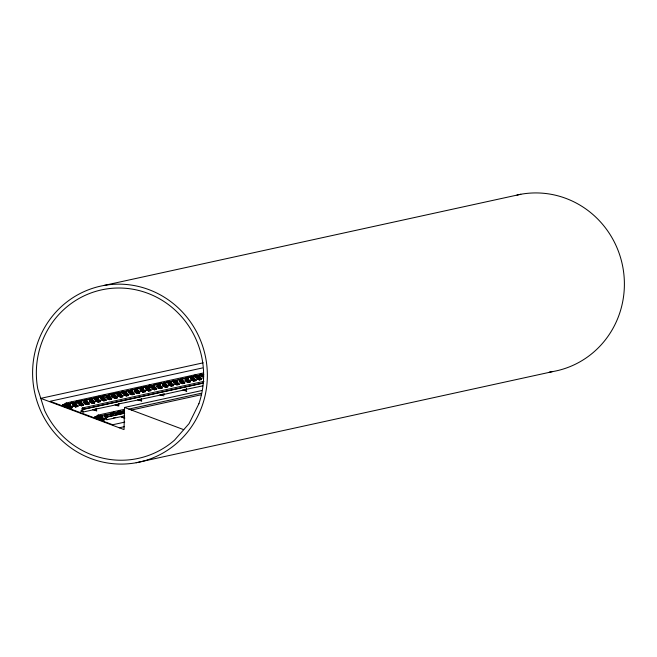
<?xml version="1.0" encoding="UTF-8"?>
<svg xmlns="http://www.w3.org/2000/svg" width="657" height="657" viewBox="0 0 657 657"><rect width="100%" height="100%" fill="white"/><g stroke="black" fill="none" stroke-linecap="round" stroke-linejoin="round"><path stroke-width="0.99" d="M201.699 390.57L124.51 407.463L124.042 429.579L40.775 398.356L203.185 362.828M66.382 405.312L64.279 406.059L62.275 405.312L64.378 404.556M63.384 404.728L63.129 405.459L63.992 405.788L65.897 403.817L64.567 403.817L63.384 404.728L64.246 405.057M66.768 406.075L69.199 405.796L66.768 406.075L67.507 403.907L66.152 403.004L65.404 403.505L66.086 403.965L65.314 406.231L63.606 406.346L65.61 405.911M67.203 406.24L67.876 404.26L69.872 403.825L69.42 405.139M69.806 405.73L70.406 404.86L69.387 404.474L67.958 404.786L67.679 405.591L68.706 405.977L69.305 405.098L70.34 405.977L70.488 407.2L69.297 406.946L69.051 407.685L72.196 407.841L70.2 408.284L68.197 407.529L70.299 406.782L72.303 407.529M69.108 405.279L69.387 404.474M69.305 405.098L69.026 405.903L70.488 407.2M69.913 408.005L70.168 407.274M70.2 408.284L68.303 407.217M71.342 407.693L71.588 406.962L70.726 406.634L71.449 407.381L69.157 407.365M72.385 404.843L74.816 404.572L72.385 404.843L73.067 402.872L75.498 402.593L75.046 403.915M72.82 405.008L73.502 403.037M75.76 404.433L76.031 403.628L75.013 403.242L73.584 403.554L73.305 404.359L74.331 404.745L74.931 403.866L75.966 404.753L76.113 405.969L74.923 405.722L74.676 406.453L77.928 406.297L75.826 407.053L73.929 405.985L75.826 407.053M74.734 404.047L75.013 403.242M74.931 403.866L74.652 404.671L76.113 405.969M75.432 404.498L76.031 403.628M75.539 406.773L75.785 406.042M77.74 402.774L78.191 401.452L80.187 401.016M76.968 406.461L77.214 405.73L76.352 405.41M78.011 403.612L80.441 403.341L78.011 403.612L78.684 401.641L81.115 401.37L80.671 402.684M78.446 403.776L79.119 401.805M81.378 403.201L81.657 402.396L80.63 402.01L79.21 402.322L78.93 403.127L79.957 403.513L80.556 402.634L81.583 403.521L81.739 404.745L80.548 404.49L80.294 405.221L83.439 405.385L81.443 405.821L79.44 405.073L81.55 404.318L83.554 405.065M80.556 402.634L80.277 403.439L81.739 404.745M81.057 403.275L81.657 402.396M81.164 405.541L81.411 404.811M81.443 405.821L79.554 404.753M81.723 404.909L82.585 405.229L82.839 404.498L81.977 404.178L82.7 404.917L80.409 404.909M83.636 402.38L84.31 400.409L86.74 400.138L86.067 402.109L83.636 402.38L86.067 402.109M84.071 402.544L84.745 400.573M87.176 402.224L86.683 402.043L87.282 401.164L86.256 400.786L84.827 401.099L84.556 401.895L85.574 402.281L86.174 401.411L87.209 402.289L87.356 403.513L86.174 403.258L85.919 403.989L89.065 404.154L87.069 404.589L85.065 403.841L87.167 403.086M203.58 382.883L83.25 409.212L82.601 411.11L83.119 412.038L80.655 411.118L81.624 410.748L82.273 408.843L81.821 408.514L82.585 407.923L203.925 381.38M86.174 401.411L85.903 402.215L87.356 403.513M83.25 409.212L83.932 408.876L82.585 407.923M86.781 404.318L87.036 403.579M87.069 404.589L85.172 403.521M87.603 402.946L88.465 403.267L88.21 404.006L85.919 403.989M89.935 399.177L89.262 401.156L89.697 401.312L91.693 400.877L92.366 398.906L89.935 399.177L92.366 398.906M89.697 401.312L90.37 399.341M92.629 400.737L92.9 399.932L91.881 399.555L90.452 399.867L90.181 400.671L91.2 401.049L91.799 400.179L92.834 401.057L92.982 402.281L91.799 402.027L91.545 402.757L94.69 402.922L92.694 403.357L90.691 402.61L92.793 401.854M91.799 400.179L91.528 400.984L92.982 402.281M92.3 400.811L92.9 399.932M92.407 403.086L92.662 402.355M92.694 403.357L90.797 402.298M94.386 399.735L95.068 397.764M93.836 402.774L94.091 402.043L93.22 401.714M95.996 398.109L95.561 397.953L94.879 399.924L95.314 400.088L95.996 398.109L97.992 397.674L97.54 398.988M98.419 400.63L96.316 401.378L98.32 402.133L100.316 401.69L97.17 401.534L97.417 400.795L98.607 401.049L98.46 399.826L97.425 398.947L96.825 399.826L95.799 399.44L96.078 398.635L97.507 398.323L98.525 398.709L98.254 399.505M97.425 398.947L97.146 399.752L98.607 401.049M98.033 401.854L98.279 401.123M98.32 402.133L96.423 401.066M96.431 408.301L96.127 409.196L83.119 412.038M96.727 408.243L96.407 409.212L95.043 408.909M99.462 401.542L99.708 400.811L98.846 400.483M94.509 417.039L96.407 418.107L98.509 417.359L96.513 416.604L94.509 417.039L96.513 417.795M101.613 396.885L101.178 396.721L100.505 398.692L100.94 398.856L101.613 396.885L103.609 396.442L102.771 398.52L104.233 399.817L103.65 397.945L101.704 397.403L101.424 398.208L102.451 398.594L102.722 397.789M98.024 415.865L96.694 415.865L95.257 417.507L96.119 417.827L98.024 415.865L97.548 417.515M102.73 397.6L103.182 396.286L103.609 396.442M95.733 418.394L97.441 418.279L98.213 416.012L97.655 415.208L124.345 409.344M102.853 397.896L103.124 397.091L104.43 397.772L105.334 399.579L105.087 400.31M96.793 416.883L97.655 417.203L95.364 417.195L96.793 416.883L97.474 415.692M103.371 399.497L102.796 400.302L103.658 400.622L106.048 400.146L103.946 400.901L102.049 399.834L103.946 400.901M103.658 400.622L104.233 399.817M98.895 418.115L101.326 417.844L98.895 418.115L99.634 415.955L98.279 415.043M99.33 418.279L100.004 416.308L101.999 415.873L101.548 417.187M100.086 416.834L99.815 417.638L101.654 418.131L101.753 418.928L102.615 419.248L102.032 417.367L100.086 416.834L102.533 416.899L101.934 417.778M107.239 395.654L106.804 395.489L106.13 397.46L106.565 397.625L107.239 395.654L109.234 395.218L108.397 397.288L109.85 398.594L109.267 396.713L107.321 396.171L107.05 396.976L108.068 397.362L108.348 396.557M100.833 418.016L101.112 417.211M102.426 418.821L100.324 419.577L102.328 420.324L104.323 419.889L103.092 419.076M101.162 417.951L101.433 417.146M109.662 398.167L107.559 398.914L109.563 399.67L111.559 399.234L110.335 398.413M108.479 396.664L108.75 395.859L109.776 396.245L109.497 397.05M101.753 418.928L101.178 419.724L102.04 420.053L104.43 419.577M108.988 398.265L108.413 399.07L109.276 399.39L111.665 398.914M102.04 420.053L102.615 419.248M109.276 399.39L109.85 398.594M102.328 420.324L100.431 419.256M109.563 399.67L107.666 398.602M104.02 416.702L104.471 415.388M102.853 418.681L103.724 419.01L103.469 419.741L102.607 419.412M107.19 414.477L105.194 414.912L104.512 416.891L104.948 417.047L105.629 415.076L107.625 414.641M110.705 399.078L110.959 398.347L110.097 398.027M111.756 396.228L114.187 395.957L111.756 396.228L112.429 394.257L114.86 393.986L114.022 396.056L115.476 397.362L114.893 395.481L112.947 394.947L112.675 395.744L113.694 396.13L113.973 395.325M105.432 416.407L105.711 415.602L107.14 415.29M112.191 396.393L112.864 394.422M114.096 395.432L114.375 394.635L115.673 395.309L116.585 397.115L116.33 397.846M124.14 413.163L107.091 416.891L106.442 418.796L106.96 419.724L104.496 418.796L105.465 418.427L105.793 415.815L124.477 411.66M114.614 397.033L114.039 397.838L114.901 398.167L117.291 397.69L115.189 398.438L113.291 397.37L115.189 398.438M107.091 416.891L107.773 416.554L106.426 415.602M114.901 398.167L115.476 397.362M110.368 415.002L110.811 413.688L113.242 413.409L112.807 413.245M117.381 394.997L119.804 394.726L117.381 394.997L118.055 393.026L120.486 392.755L120.034 394.069M110.803 415.167L111.247 413.853M111.058 415.175L111.337 414.37L112.758 414.058M117.808 395.161L118.49 393.19M120.748 394.586L121.019 393.781L120.001 393.403L118.572 393.715L118.293 394.52L119.319 394.898L119.919 394.028L120.954 394.906L121.102 396.13L119.911 395.875L119.664 396.606L122.81 396.771L120.814 397.206L118.81 396.458L120.913 395.703L122.916 396.458M120.001 393.403L119.64 394.832L121.102 396.13M120.42 394.66L121.019 393.781M120.527 396.935L120.773 396.204M120.814 397.206L118.917 396.146M118.81 396.458L121.34 395.563L122.202 395.892L121.956 396.623M118.925 403.382L118.621 404.277L96.267 409.007M119.221 403.316L118.901 404.293L117.907 404.104M115.763 414.427L116.437 412.456L118.868 412.185L118.416 413.499M122.999 393.773L125.43 393.494L122.999 393.773L123.68 391.802L126.103 391.523L125.659 392.837M116.683 413.943L116.954 413.138L119.081 413.286M123.434 393.937L124.107 391.958M126.374 393.354L126.645 392.558L125.627 392.172L124.198 392.484L123.918 393.288L124.945 393.674L125.544 392.796L126.571 393.674L126.727 394.898L125.536 394.643L125.29 395.383L128.435 395.539L126.44 395.982L124.436 395.227L126.538 394.479M118.112 413.631L118.383 412.826M125.544 392.796L125.265 393.6L126.727 394.898M126.152 395.703L126.399 394.972M126.44 395.982L124.543 394.914M128.353 391.695L128.805 390.381M121.389 413.196L122.062 411.225L124.493 410.954L124.042 412.268M126.965 394.331L127.828 394.66L127.581 395.391L125.29 395.383M128.624 392.541L129.298 390.57L131.728 390.291L131.055 392.27L128.624 392.541L131.055 392.27M129.059 392.705L129.733 390.734M131.991 392.13L132.271 391.326L131.244 390.94L129.815 391.252L129.544 392.057L130.562 392.443L131.162 391.564L132.197 392.451L132.344 393.666L131.162 393.42L130.907 394.151L134.053 394.315L132.057 394.75L130.053 393.995L132.164 393.247M123.73 412.399L124.009 411.594L122.58 411.906L123.927 412.226M131.162 391.564L130.891 392.369L132.344 393.666M131.671 392.196L132.271 391.326M131.77 394.471L132.024 393.74M132.057 394.75L130.16 393.683M133.199 394.159L132.977 392.278L131.942 391.391M134.25 391.309L134.923 389.338L137.354 389.067L136.681 391.038L134.25 391.309L136.681 391.038M134.685 391.473L135.358 389.502M137.781 392.015L135.679 392.763L137.683 393.518L139.678 393.083L136.533 392.919L136.787 392.188L137.97 392.443L137.822 391.219L136.787 390.332L136.188 391.211L135.17 390.825L135.441 390.02L136.87 389.708L137.896 390.094L137.617 390.899M136.787 390.332L136.516 391.137L137.97 392.443M137.297 390.964L137.896 390.094M137.395 393.239L137.65 392.508M137.683 393.518L135.785 392.451M138.824 392.927L139.079 392.196L138.216 391.876M140.984 388.271L140.549 388.106L139.875 390.077L140.302 390.242L140.984 388.271L142.98 387.835L142.528 389.149M143.308 392.286L141.411 391.219L143.308 392.286L145.411 391.539L142.158 391.687L142.405 390.956L143.596 391.211L143.448 389.987L142.413 389.108L141.813 389.979L140.787 389.593L141.066 388.796L142.495 388.476L143.513 388.862L143.242 389.667M142.495 388.476L142.216 389.281L140.787 389.593M142.413 389.108L142.134 389.905L143.596 391.211M143.021 392.007L143.267 391.276M140.031 399.07C141.534 400.606 142.175 396.927 141.115 399.349L118.531 403.965M144.45 391.695L144.696 390.964L143.834 390.644M146.601 387.039L146.174 386.874L145.493 388.845L145.928 389.01L146.601 387.039L148.605 386.603L148.154 387.917M149.032 389.552L146.93 390.307L148.934 391.055L150.929 390.619L147.784 390.455L148.03 389.724L149.221 389.979L149.065 388.755L148.039 387.876L147.439 388.747L146.412 388.369L146.692 387.564L148.121 387.252L149.139 387.63L148.868 388.435M148.121 387.252L147.841 388.057L146.412 388.369M148.039 387.876L147.759 388.681L149.221 389.979M148.646 390.784L148.893 390.053M148.934 391.055L147.037 389.995M150.075 390.472L150.322 389.741L149.459 389.412M152.227 385.807L151.792 385.643L151.118 387.622L151.553 387.778L152.227 385.807L154.223 385.372L153.771 386.686M155.693 389.24L155.947 388.509L154.765 386.406L152.309 386.332L152.038 387.137L153.056 387.515L153.656 386.645L154.691 387.523L154.847 388.747L153.656 388.492L153.401 389.223L156.662 389.075L154.551 389.823L152.662 388.763L154.551 389.823M153.344 386.521L153.787 385.207L154.223 385.372M153.467 386.825L153.738 386.02M153.656 386.645L153.385 387.449L154.847 388.747M154.272 389.552L154.518 388.821M156.744 386.39L159.175 386.119L156.744 386.39L157.417 384.419L159.848 384.14L159.396 385.454M157.179 386.554L157.852 384.583M159.791 386.045L160.39 385.174L159.364 384.788L157.935 385.101L157.664 385.905L158.682 386.291L159.281 385.413L160.316 386.3L160.464 387.515L159.281 387.269L159.027 388L162.172 388.156L160.177 388.599L158.173 387.844L160.275 387.096M159.093 385.593L159.364 384.788M159.281 385.413L159.01 386.217L160.464 387.515M159.889 388.32L160.144 387.589M160.177 388.599L158.28 387.531M161.318 388.008L161.573 387.277L160.71 386.957M162.369 385.158L164.8 384.887L162.369 385.158L163.043 383.187L165.474 382.916L165.022 384.23M162.805 385.322L163.478 383.351M165.736 384.747L166.007 383.943L164.989 383.557L163.56 383.869L163.281 384.673L164.307 385.059L164.907 384.181L165.942 385.068L166.09 386.291L164.899 386.037L164.652 386.768L167.905 386.612L165.802 387.367L163.905 386.3L165.802 387.367M164.71 384.361L164.989 383.557M164.907 384.181L164.628 384.986L166.09 386.291M165.408 384.813L166.007 383.943M165.515 387.088L165.769 386.357M162.525 394.143C163.987 395.596 164.669 392.007 163.609 394.43L141.255 399.16M166.944 386.776L167.19 386.045L166.328 385.725M167.987 383.926L170.418 383.655L167.987 383.926L168.668 381.955L171.099 381.684L170.648 382.998M168.422 384.09L169.104 382.119M171.362 383.516L171.633 382.711L170.615 382.325L169.186 382.637L168.906 383.442L169.933 383.828L170.533 382.957L171.559 383.836L171.715 385.059L170.524 384.805L170.278 385.536L173.423 385.7L171.428 386.135L169.424 385.388L171.526 384.632L173.53 385.388M170.533 382.957L170.253 383.754L171.715 385.059M171.034 383.589L171.633 382.711M171.14 385.856L171.387 385.125M171.428 386.135L169.531 385.068M170.385 385.224L172.676 385.232L171.953 384.493L172.816 384.813L172.569 385.544L171.707 385.224M173.612 382.694L174.286 380.723L176.717 380.452L176.043 382.423L173.612 382.694L176.043 382.423M174.048 382.859L174.721 380.888M176.979 382.284L177.259 381.479L176.232 381.101L174.803 381.413L174.532 382.218L175.55 382.596L176.158 381.725L177.185 382.604L177.341 383.828L176.15 383.573L175.895 384.304L179.041 384.468L177.045 384.903L175.041 384.156L177.152 383.401M176.158 381.725L175.879 382.53L177.341 383.828M176.659 382.358L177.259 381.479M176.766 384.632L177.012 383.902M177.045 384.903L175.156 383.836M177.579 383.261L178.441 383.589L178.187 384.32L175.895 384.304M179.911 379.491L179.238 381.471L179.673 381.627L181.669 381.191L182.342 379.22L179.911 379.491L182.342 379.22M179.673 381.627L180.346 379.656M182.769 382.169L180.667 382.924L182.671 383.672L184.666 383.236L181.521 383.072L181.775 382.341L182.958 382.596L182.81 381.372L181.775 380.493L181.176 381.364L180.158 380.986L180.429 380.181L181.858 379.869L182.884 380.255L182.605 381.052M181.775 380.493L181.504 381.298L182.958 382.596M182.285 381.126L182.884 380.255M182.383 383.401L182.638 382.67M182.671 383.672L180.774 382.612M183.812 383.088L184.067 382.358L183.204 382.029M185.972 378.424L185.537 378.268L184.863 380.239L185.299 380.403L185.972 378.424L187.968 377.989L187.516 379.303M188.395 380.945L186.292 381.692L188.296 382.448L190.292 382.004L187.146 381.848L187.393 381.117L188.584 381.364L188.436 380.14L187.401 379.261L186.802 380.14L185.783 379.754L186.054 378.949L187.483 378.637L188.502 379.023L188.231 379.828M187.483 378.637L187.204 379.442L185.783 379.754M187.401 379.261L187.13 380.066L188.584 381.364M188.009 382.169L188.263 381.438M188.296 382.448L186.399 381.38M185.019 389.223C186.481 390.677 187.163 387.08 186.103 389.511L163.938 394.414M189.438 381.857L189.692 381.126L188.822 380.797M191.598 377.2L191.162 377.036L190.481 379.007L190.916 379.171L191.598 377.2L193.593 376.765L193.142 378.079M195.063 380.625L195.31 379.894L194.127 377.791L191.68 377.718L191.401 378.522L192.427 378.908L193.027 378.03L194.061 378.917L194.209 380.132L193.018 379.886L192.772 380.617L196.024 380.46L193.922 381.216L192.025 380.148L193.922 381.216M192.83 378.21L193.109 377.405M193.027 378.03L192.747 378.834L194.209 380.132M193.634 380.937L193.881 380.206M198.537 377.504L196.106 377.775L196.78 375.804L199.211 375.533L198.767 376.847M196.542 377.939L197.215 375.968M199.473 377.364L199.753 376.56L198.726 376.174L197.305 376.486L197.026 377.29L198.053 377.676L198.652 376.798L199.679 377.685L199.835 378.908L198.644 378.654L198.398 379.385L201.543 379.549L199.539 379.984L197.543 379.237L199.646 378.481M198.455 376.978L198.726 376.174M198.652 376.798L198.373 377.603L199.835 378.908M199.26 379.705L199.506 378.974M199.539 379.984L197.65 378.917M200.689 379.393L200.935 378.662L200.073 378.342M201.732 376.543L202.405 374.572L202.841 374.736L202.167 376.707L201.732 376.543L203.727 376.108M202.652 376.067L202.923 375.262M64.485 404.49L66.078 403.423M65.905 404.269L65.421 405.476L64.558 405.147M98.033 416.316L97.803 416.784M70.964 402.413L71.703 402.199M76.59 401.189L77.928 401.189M98.304 396.434L99.043 396.212M103.929 395.202L105.44 394.816M109.555 393.97L111.066 393.584M115.96 392.574L117.291 392.574M121.578 391.342L122.916 391.35M137.674 387.819L138.405 387.605M143.292 386.595L144.031 386.373M148.917 385.363L150.428 384.969M155.323 383.959L156.054 383.737M160.949 382.727L161.679 382.514M188.288 376.748L189.799 376.362M193.905 375.517L195.416 375.131M200.311 374.12L201.642 374.12M113.562 412.169L114.293 411.947M119.188 410.937L120.699 410.551M103.806 285.499L520.845 194.258M202.52 367.936L50.096 401.279L112.692 424.751L124.723 422.123M66.152 403.004L203.53 372.946M166.525 381.454L167.305 381.282M65.897 403.817L65.626 404.622M168.176 381.774L170.171 381.331M69.593 403.497L73.6 402.618M75.604 402.174L79.62 401.304M81.624 400.86L85.632 399.982M87.644 399.546L106.697 395.374M108.701 394.939L112.708 394.06M114.712 393.625L118.728 392.746M120.732 392.303L123.738 391.646M126.752 390.989L128.756 390.554M130.759 390.11L151.816 385.503M153.828 385.068L161.844 383.31M164.858 382.653L169.867 381.553M171.871 381.117L175.887 380.239M177.891 379.803L191.926 376.732M193.938 376.289L196.944 375.632M198.948 375.196L202.964 374.318M62.275 405.312L64.271 404.876M203.769 374.416L66.579 404.154L65.807 406.42L67.055 407.644L69.067 407.2M65.528 405.155L63.236 405.147M101.704 397.403L103.124 397.091M107.321 396.171L108.75 395.859M112.947 394.947L114.375 394.635M70.406 404.86L71.588 406.962M87.282 401.164L88.465 403.267M98.525 398.709L99.708 400.811M109.776 396.245L110.959 398.347M126.645 392.558L127.828 394.66M143.513 388.862L144.696 390.964M149.139 387.63L150.322 389.741M160.39 385.174L161.573 387.277M188.502 379.023L189.692 381.126M199.753 376.56L200.935 378.662M95.799 399.44L97.228 399.127M122.506 393.584L124.502 393.149M135.17 390.825L136.599 390.513M180.158 380.986L181.587 380.674M196.106 377.775L198.102 377.34M95.314 400.088L97.31 399.645M100.94 398.856L102.935 398.421M106.565 397.625L108.561 397.189M140.302 390.242L142.306 389.806M145.928 389.01L147.924 388.574M151.553 387.778L153.549 387.343M185.299 380.403L187.294 379.96M190.916 379.171L192.912 378.736M81.977 404.178L82.839 404.498M71.071 406.765L74.077 406.108M76.081 405.665L80.097 404.794M82.1 404.351L86.108 403.472M88.12 403.037L91.126 402.38M93.13 401.936L97.146 401.057M99.15 400.622L103.157 399.743M105.161 399.308L114.187 397.329M116.199 396.894L120.206 396.015M122.21 395.58L130.234 393.822M133.24 393.165L136.254 392.508M138.257 392.065L142.265 391.186M144.269 390.751L153.295 388.78M155.307 388.336L158.312 387.679M161.318 387.022L164.332 386.365M166.336 385.922L169.342 385.265M172.348 384.608L175.362 383.951M177.365 383.507L181.373 382.637M183.385 382.193L192.402 380.222M194.415 379.779L198.422 378.9M200.426 378.465L203.44 377.808M77.214 405.73L75.711 403.694M94.091 402.043L92.58 400.006M122.202 395.892L120.699 393.855M137.888 391.942L139.079 392.196M167.19 386.045L165.687 384.017M171.633 384.567L172.816 384.813M178.441 383.589L176.93 381.553M184.067 382.358L182.556 380.321M93.943 402.454L91.651 402.445M133.305 393.847L131.014 393.83M144.556 391.383L142.265 391.375M183.919 382.768L181.628 382.76M83.8 409.262L203.128 383.154M202.808 385.856L186.243 389.322M128.838 409.081L201.017 393.288M99.076 415.963L101.071 415.528M124.584 410.814L98.706 416.201L97.934 418.468L99.182 419.692L101.194 419.248M131.384 410.042L201.559 394.685M102.533 416.899L103.724 419.01M107.641 416.94L124.682 413.212M103.198 418.813L106.204 418.156M113.571 417.868L115.575 417.425M106.96 419.724L124.608 415.865M119.262 427.781L124.272 426.689M136.155 462.742A90.091 87.25 77.7 0 0 186.26 316.411A90.091 87.25 77.7 0 0 37.523 343.209A90.091 87.25 77.7 0 0 136.155 462.742L553.194 371.501A90.091 87.25 77.7 0 0 622.499 265.412A90.091 87.25 77.7 0 0 516.977 195.055M160.086 394.553L161.45 394.857M115.911 404.556C112.593 403.981 119.722 406.938 118.991 405.706M122.506 417.039L121.381 416.949L124.756 418.369M183.944 389.938L184.518 390.118M138.947 399.785L139.53 399.965M93.959 409.623L94.542 409.804M198.775 375.369L199.211 375.533M200.804 376.198L201.239 376.362M194.644 375.303L195.244 375.525M197.305 376.486L198.324 376.872M199.744 378.416L200.615 378.736M200.311 378.736L201.65 379.237M195.178 377.43L195.614 377.594M189.019 376.527L189.618 376.757M191.68 377.718L192.698 378.103M194.447 379.574L195.31 379.894M194.686 379.96L196.024 380.46M194.308 379.984L195.17 380.313L192.879 380.304M194.579 380.28L195.917 380.781M186.604 377.479L187.04 377.644M187.532 377.824L187.968 377.989M186.054 378.949L187.081 379.335M188.502 380.871L189.364 381.2M189.06 381.191L190.399 381.692M188.682 381.216L189.545 381.545L187.253 381.528M180.979 378.711L181.414 378.875M180.429 380.181L181.455 380.567M180.305 380.682L180.741 380.846M181.233 381.027L181.669 381.191M183.443 382.423L184.773 382.924M183.336 382.735L184.666 383.236M176.281 380.288L176.717 380.452M174.803 381.413L175.83 381.791M177.817 383.655L179.156 384.156M177.431 383.68L178.302 384L176.01 383.992M177.71 383.967L179.041 384.468M170.664 381.52L171.099 381.684M171.313 382.785L172.339 383.663L172.495 384.887M169.186 382.637L170.204 383.023M165.038 382.752L165.474 382.916M163.56 383.869L164.579 384.255M165.901 385.864L167.905 386.612M166.459 386.431L167.798 386.932M159.413 383.984L159.848 384.14M156.489 384.066L156.924 384.23M157.935 385.101L158.961 385.487M160.382 387.022L162.279 387.844M149.648 385.142L150.256 385.363M152.309 386.332L153.336 386.718M155.085 388.18L155.947 388.509M155.323 388.574L156.662 389.075M155.216 388.887L156.547 389.387M148.17 386.439L148.605 386.603M150.19 387.269L150.625 387.433M146.692 387.564L147.71 387.942M149.139 389.486L150.001 389.806M149.697 389.806L151.036 390.307M149.32 389.831L150.182 390.151L147.891 390.143M141.616 387.326L142.052 387.482M142.544 387.671L142.98 387.835M141.066 388.796L142.084 389.174M144.072 391.038L145.411 391.539M143.965 391.35L145.304 391.851M135.991 388.55L136.426 388.714M136.919 388.903L137.354 389.067M137.568 390.168L138.602 391.046L138.75 392.27M135.441 390.02L136.467 390.406M138.455 392.262L139.785 392.763M138.069 392.295L138.931 392.615L136.64 392.607M131.293 390.135L131.728 390.291M129.815 391.252L130.842 391.638M132.829 393.494L134.159 393.995M132.722 393.814L134.053 394.315M125.676 391.358L126.103 391.523M124.198 392.484L125.216 392.87M127.203 394.726L128.542 395.227M127.097 395.038L128.435 395.539M120.05 392.59L120.486 392.755M118.572 393.715L119.59 394.093M121.2 395.982L122.062 396.302L119.771 396.294M116.453 394.652L116.88 394.816M110.286 393.757L110.885 393.978M115.714 396.795L116.585 397.115M115.96 397.189L117.291 397.69M115.846 397.501L117.184 398.002M108.799 395.054L109.234 395.218M110.828 395.884L111.263 396.048M114.293 397.107L115.156 397.428M104.66 394.98L105.26 395.21M109.768 398.093L110.631 398.421M102.254 395.933L102.681 396.097M105.202 397.115L105.637 397.28M108.668 398.339L109.53 398.659M104.471 399.259L105.334 399.579M104.709 399.645L106.048 400.146M104.332 399.67L105.194 399.998L102.903 399.982M104.603 399.965L105.941 400.466M124.51 407.463L183.738 429.67M96.628 397.165L97.064 397.329M97.556 397.51L97.992 397.674M103.042 399.571L103.905 399.891M96.078 398.635L97.096 399.021M98.525 400.556L99.388 400.877M99.084 400.877L100.422 401.378M98.706 400.901L99.568 401.23L97.277 401.213M91.003 398.397L91.438 398.561M119.919 410.724L120.518 410.945M90.452 399.867L91.479 400.244M90.329 400.368L90.765 400.532M91.257 400.713L91.693 400.877M93.458 402.109L94.797 402.61M93.351 402.421L94.69 402.922M86.305 399.973L86.74 400.138M117.504 411.668L117.94 411.832M118.432 412.021L118.868 412.185M118.901 413.68L116.954 413.138M84.827 401.099L85.853 401.476M87.841 403.341L89.171 403.841M87.455 403.365L88.317 403.685L86.026 403.677M87.734 403.653L89.065 404.154M80.68 401.205L81.115 401.37M111.879 412.9L112.314 413.064M81.328 402.47L82.363 403.349L82.511 404.572M113.283 414.912L111.337 414.37M79.21 402.322L80.228 402.708M75.062 402.437L75.498 402.593M105.194 414.912L105.629 415.076M73.584 403.554L74.602 403.94M105.711 415.602L106.73 415.988M76.59 405.796L77.928 406.297M76.483 406.116L77.822 406.617M69.437 403.661L69.872 403.825M101.564 415.709L101.999 415.873M67.441 404.104L67.876 404.26M99.568 416.144L100.004 416.308M67.958 404.786L68.977 405.172M97.425 416.743L98.451 417.121M70.406 406.708L71.268 407.028M102.533 418.755L103.395 419.076M102.714 419.1L103.576 419.421L101.285 419.412M63.704 404.663L64.567 404.983M95.832 416.702L96.694 417.031M102.985 419.388L104.323 419.889M65.84 405.722L66.275 405.886M95.511 416.776L96.374 417.096M97.967 417.77L98.402 417.934M101.424 418.994L102.295 419.322M62.382 404.999L64.386 405.747M117.619 405.09L118.161 405.303M124.206 417.581L124.748 417.795M185.644 390.545L186.777 391.211L182.58 389.971M140.655 400.384L141.781 401.049L137.592 399.809M95.667 410.231L96.793 410.896L92.604 409.656M160.086 394.89L163.979 395.859M552.225 371.673A90.091 87.25 77.7 0 1 549.293 372.108M198.907 403.71L189.052 423.634L174.491 440.182A86.231 83.513 77.7 0 1 44.594 410.379L37.786 388.928A86.231 83.513 77.7 0 1 126.3 288.349A86.231 83.513 77.7 0 1 198.907 403.71M76.212 405.821L74.783 406.133L77.074 406.149L76.212 405.821M109.949 398.446L108.52 398.758L110.811 398.766L109.949 398.446M115.575 397.214L114.146 397.526L116.437 397.534L115.575 397.214M126.826 394.75L125.397 395.062L127.688 395.079L126.826 394.75M154.937 388.599L153.516 388.911L155.808 388.928L154.937 388.599M160.563 387.367L159.134 387.679L161.425 387.696L160.563 387.367M166.188 386.144L164.759 386.456L167.05 386.464L166.188 386.144M199.933 378.76L198.504 379.073L200.796 379.081L199.933 378.76"/></g></svg>
